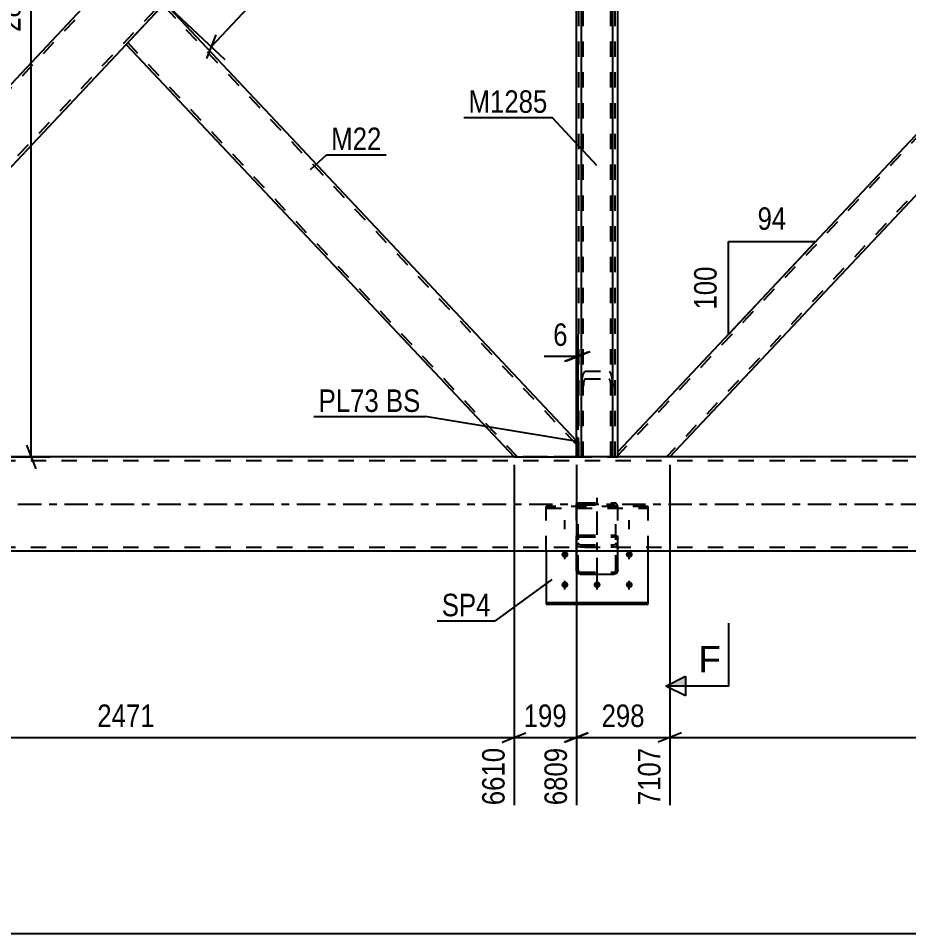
# Model space of a CAD drawing. Header units: millimetres. Extents: x 0 to 1189, y 0 to 841.
# Drawn here: x 322.8 to 436.2, y 451.2 to 567.7 of the extents above; entities that cross this region are included whole.
import ezdxf

# ---------------------------------------------------------------- set-up
doc = ezdxf.new("R2010")
doc.units = ezdxf.units.MM
doc.linetypes.add('DXK_LINE_DOT2', pattern=[3.9198, 1.9599, -1.9599])
doc.linetypes.add('DXK_LINE_DOT3', pattern=[5.9187, 2.979, -0.9799, 0.9799, -0.9799])
doc.styles.add('Arial', font='ARIAL.TTF', dxfattribs={"height": 0.2})
doc.styles.add('Arial Narrow', font='ARIALN.TTF', dxfattribs={"height": 0.2})

# ---------------------------------------------------------------- blocks, each defined once
blk = doc.blocks.new('Part-405118385-1486 - 1390')
at = {"color": 2, "linetype": 'Continuous'}
for p, q in [((394.07, 514.32), (393.83, 514.32)), ((393.83, 514.32), (393.83, 511.86)), ((394.07, 514.32), (394.07, 511.86)), ((394.07, 511.86), (393.83, 511.86))]:
    blk.add_line(p, q, dxfattribs=at)
blk = doc.blocks.new('Bolt-405118385-1554 - 1390')
at = {"linetype": 'Continuous'}
for points in [[(392.37, 499.03), (392.28, 499.04), (392.19, 499.06), (392.11, 499.11), (392.04, 499.17), (391.99, 499.24), (391.95, 499.31), (391.93, 499.4), (391.93, 499.49), (391.95, 499.57), (391.99, 499.65), (392.04, 499.72), (392.11, 499.78), (392.19, 499.82), (392.28, 499.85), (392.37, 499.86), (392.46, 499.85), (392.55, 499.82), (392.63, 499.78), (392.7, 499.72), (392.75, 499.65), (392.79, 499.57), (392.81, 499.49), (392.81, 499.4), (392.79, 499.31), (392.75, 499.24), (392.7, 499.17), (392.63, 499.11), (392.55, 499.06), (392.46, 499.04)], [(400.57, 499.03), (400.48, 499.04), (400.39, 499.06), (400.31, 499.11), (400.24, 499.17), (400.19, 499.24), (400.15, 499.31), (400.13, 499.4), (400.13, 499.49), (400.15, 499.57), (400.19, 499.65), (400.24, 499.72), (400.31, 499.78), (400.39, 499.82), (400.48, 499.85), (400.57, 499.86), (400.66, 499.85), (400.75, 499.82), (400.83, 499.78), (400.9, 499.72), (400.95, 499.65), (400.99, 499.57), (401.01, 499.49), (401.01, 499.4), (400.99, 499.31), (400.95, 499.24), (400.9, 499.17), (400.83, 499.11), (400.75, 499.06), (400.66, 499.04)], [(392.37, 495.18), (392.28, 495.18), (392.19, 495.21), (392.11, 495.25), (392.04, 495.31), (391.99, 495.38), (391.95, 495.46), (391.93, 495.55), (391.93, 495.63), (391.95, 495.72), (391.99, 495.8), (392.04, 495.87), (392.11, 495.92), (392.19, 495.97), (392.28, 495.99), (392.37, 496), (392.46, 495.99), (392.55, 495.97), (392.63, 495.92), (392.7, 495.87), (392.75, 495.8), (392.79, 495.72), (392.81, 495.63), (392.81, 495.55), (392.79, 495.46), (392.75, 495.38), (392.7, 495.31), (392.63, 495.25), (392.55, 495.21), (392.46, 495.18)], [(396.47, 495.18), (396.38, 495.18), (396.29, 495.21), (396.21, 495.25), (396.14, 495.31), (396.09, 495.38), (396.05, 495.46), (396.03, 495.55), (396.03, 495.63), (396.05, 495.72), (396.09, 495.8), (396.14, 495.87), (396.21, 495.92), (396.29, 495.97), (396.38, 495.99), (396.47, 496), (396.56, 495.99), (396.65, 495.97), (396.73, 495.92), (396.8, 495.87), (396.85, 495.8), (396.89, 495.72), (396.91, 495.63), (396.91, 495.55), (396.89, 495.46), (396.85, 495.38), (396.8, 495.31), (396.73, 495.25), (396.65, 495.21), (396.56, 495.18)], [(400.57, 495.18), (400.48, 495.18), (400.39, 495.21), (400.31, 495.25), (400.24, 495.31), (400.19, 495.38), (400.15, 495.46), (400.13, 495.55), (400.13, 495.63), (400.15, 495.72), (400.19, 495.8), (400.24, 495.87), (400.31, 495.92), (400.39, 495.97), (400.48, 495.99), (400.57, 496), (400.66, 495.99), (400.75, 495.97), (400.83, 495.92), (400.9, 495.87), (400.95, 495.8), (400.99, 495.72), (401.01, 495.63), (401.01, 495.55), (400.99, 495.46), (400.95, 495.38), (400.9, 495.31), (400.83, 495.25), (400.75, 495.21), (400.66, 495.18)]]:
    blk.add_hatch(color=1, dxfattribs=at).paths.add_polyline_path(points)
at = {"color": 1, "linetype": 'DXK_LINE_DOT2'}
for p, q in [((392.37, 502.68), (392.37, 503.81)), ((396.47, 502.68), (396.47, 503.81)), ((400.57, 502.68), (400.57, 503.81))]:
    blk.add_line(p, q, dxfattribs=at)
at = {"color": 1, "linetype": 'Continuous'}
for p, q in [((392.37, 498.83), (392.37, 499.96)), ((400.57, 498.83), (400.57, 499.96)), ((392.37, 494.97), (392.37, 496.11)), ((396.47, 494.97), (396.47, 496.11)), ((400.57, 494.97), (400.57, 496.11))]:
    blk.add_line(p, q, dxfattribs=at)
blk = doc.blocks.new('Part-405118385-1535 - 1390')
at = {"color": 7, "linetype": 'DXK_LINE_DOT2'}
for p, q in [((855.47, 511.86), (159.11, 511.86)), ((394.07, 511.86), (385.91, 511.86)), ((398.47, 511.86), (394.47, 511.86)), ((855.47, 511.38), (121.47, 511.38)), ((855.47, 500.34), (121.47, 500.34)), ((855.47, 499.86), (140.72, 499.86))]:
    blk.add_line(p, q, dxfattribs=at)
at = {"color": 2, "linetype": 'Continuous'}
for p, q in [((385.91, 511.86), (287.03, 511.86)), ((394.47, 511.86), (394.07, 511.86)), ((634.47, 511.86), (398.47, 511.86)), ((850.67, 499.86), (168.63, 499.86))]:
    blk.add_line(p, q, dxfattribs=at)
at = {"color": 7, "linetype": 'DXK_LINE_DOT3'}
blk.add_line((121.47, 505.86), (855.47, 505.86), dxfattribs=at)
blk = doc.blocks.new('Part-405118385-1481 - 1390')
at = {"color": 7, "linetype": 'DXK_LINE_DOT2'}
for p, q in [((393.83, 511.86), (393.83, 514.32)), ((394.07, 514.32), (393.83, 514.32)), ((394.07, 511.86), (394.07, 514.32)), ((394.07, 511.86), (393.83, 511.86))]:
    blk.add_line(p, q, dxfattribs=at)
blk = doc.blocks.new('Part-405118385-1508 - 1390')
at = {"color": 7, "linetype": 'DXK_LINE_DOT2'}
for p, q in [((394.31, 506.03), (394.13, 505.99)), ((394.31, 506.03), (398.63, 506.03)), ((398.81, 505.99), (398.63, 506.03)), ((393.87, 505.71), (393.83, 505.52)), ((393.83, 499.86), (393.83, 505.52)), ((394.07, 505.52), (394.09, 505.61)), ((394.07, 497.41), (394.07, 505.52)), ((394.09, 505.61), (394.14, 505.7)), ((394.14, 505.7), (394.22, 505.75)), ((394.22, 505.75), (394.31, 505.77)), ((394.31, 505.77), (398.63, 505.77)), ((398.63, 505.77), (398.72, 505.75)), ((398.72, 505.75), (398.8, 505.7)), ((398.8, 505.7), (398.85, 505.61)), ((398.85, 505.61), (398.87, 505.52)), ((398.87, 497.41), (398.87, 505.52)), ((399.11, 505.52), (399.07, 505.71)), ((399.11, 499.86), (399.11, 505.52)), ((393.83, 501.47), (393.87, 501.64)), ((393.87, 501.64), (393.97, 501.79)), ((393.97, 501.79), (394.13, 501.89)), ((394.09, 501.56), (394.07, 501.47)), ((394.14, 501.63), (394.09, 501.56)), ((394.13, 501.89), (394.31, 501.92)), ((394.22, 501.68), (394.14, 501.63)), ((394.31, 501.7), (394.22, 501.68)), ((394.31, 501.92), (398.63, 501.92)), ((394.31, 501.7), (398.63, 501.7)), ((398.63, 501.92), (398.81, 501.89)), ((398.72, 501.68), (398.63, 501.7)), ((398.8, 501.63), (398.72, 501.68)), ((398.85, 501.56), (398.8, 501.63)), ((398.81, 501.89), (398.97, 501.79)), ((398.87, 501.47), (398.85, 501.56)), ((398.97, 501.79), (399.07, 501.64)), ((399.07, 501.64), (399.11, 501.47)), ((393.83, 500.92), (393.87, 500.72)), ((394.09, 500.82), (394.07, 500.92)), ((394.14, 500.74), (394.09, 500.82)), ((394.13, 500.45), (394.31, 500.41)), ((394.22, 500.68), (394.14, 500.74)), ((394.31, 500.66), (394.22, 500.68)), ((394.31, 500.66), (398.63, 500.66)), ((394.31, 500.41), (398.63, 500.41)), ((398.72, 500.68), (398.63, 500.66)), ((398.63, 500.41), (398.81, 500.45)), ((398.8, 500.74), (398.72, 500.68)), ((398.85, 500.82), (398.8, 500.74)), ((398.87, 500.92), (398.85, 500.82)), ((399.07, 500.72), (399.11, 500.92)), ((394.07, 497.41), (394.09, 497.33)), ((394.09, 497.33), (394.14, 497.25)), ((394.14, 497.25), (394.22, 497.2)), ((394.22, 497.2), (394.31, 497.19)), ((394.31, 497.19), (398.63, 497.19)), ((398.63, 497.19), (398.72, 497.2)), ((398.72, 497.2), (398.8, 497.25)), ((398.8, 497.25), (398.85, 497.33)), ((398.85, 497.33), (398.87, 497.41))]:
    blk.add_line(p, q, dxfattribs=at)
at = {"color": 7, "linetype": 'DXK_LINE_DOT3'}
blk.add_line((396.47, 496.02), (396.47, 506.64), dxfattribs=at)
at = {"color": 2, "linetype": 'Continuous'}
for p, q in [((393.83, 497.41), (393.83, 499.86)), ((399.11, 497.41), (399.11, 499.86)), ((393.87, 497.24), (393.83, 497.41)), ((393.97, 497.09), (393.87, 497.24)), ((394.13, 497), (393.97, 497.09)), ((394.31, 496.96), (394.13, 497)), ((394.31, 496.96), (398.63, 496.96)), ((398.81, 497), (398.63, 496.96)), ((398.97, 497.09), (398.81, 497)), ((399.07, 497.24), (398.97, 497.09)), ((399.11, 497.41), (399.07, 497.24))]:
    blk.add_line(p, q, dxfattribs=at)
at = {"color": 7, "linetype": 'DXK_LINE_DOT2'}
for centre, start, end in [((394.33, 505.54), 114.3199, 159.2417), ((398.61, 505.54), 20.7583, 65.6801), ((394.33, 500.9), 200.7583, 245.6801), ((398.61, 500.9), 294.3199, 339.2417)]:
    blk.add_arc(centre, 0.496, start, end, dxfattribs=at)
blk = doc.blocks.new('Part-405118385-1516 - 1390')
at = {"color": 7, "linetype": 'DXK_LINE_DOT2'}
for p, q in [((402.97, 505.55), (389.97, 505.55)), ((389.97, 499.86), (389.97, 505.55)), ((389.97, 505.33), (402.97, 505.33)), ((402.97, 499.86), (402.97, 505.55))]:
    blk.add_line(p, q, dxfattribs=at)
at = {"color": 2, "linetype": 'Continuous'}
for p, q in [((389.97, 499.86), (389.97, 493.12)), ((402.97, 493.12), (402.97, 499.86)), ((389.97, 493.33), (402.97, 493.33)), ((389.97, 493.12), (402.97, 493.12))]:
    blk.add_line(p, q, dxfattribs=at)
blk = doc.blocks.new('Part-405118385-1679 - 1390')
at = {"color": 2, "linetype": 'Continuous'}
for p, q in [((336.47, 564.4), (341.41, 569.66)), ((393.83, 513.92), (341.41, 569.66)), ((336.47, 564.4), (385.89, 511.86)), ((385.91, 511.86), (393.83, 511.86))]:
    blk.add_line(p, q, dxfattribs=at)
at = {"color": 7, "linetype": 'DXK_LINE_DOT2'}
for p, q in [((393.83, 513.45), (341.19, 569.42)), ((336.69, 564.64), (336.71, 564.65)), ((386.33, 511.86), (336.69, 564.64)), ((393.83, 511.86), (393.83, 513.92)), ((385.89, 511.86), (385.91, 511.86)), ((385.91, 511.86), (385.89, 511.86))]:
    blk.add_line(p, q, dxfattribs=at)
blk = doc.blocks.new('Part-405118385-1724 - 1390')
at = {"color": 7, "linetype": 'DXK_LINE_DOT2'}
for p, q in [((399.11, 627.46), (393.83, 627.46)), ((393.83, 625), (393.83, 627.46)), ((394.15, 511.86), (394.15, 627.46)), ((398.79, 511.86), (398.79, 627.46)), ((399.11, 626.8), (399.11, 627.46)), ((393.83, 511.86), (393.83, 514.32)), ((393.83, 511.86), (399.11, 511.86)), ((399.11, 511.86), (399.11, 512.52))]:
    blk.add_line(p, q, dxfattribs=at)
at = {"color": 2, "linetype": 'Continuous'}
for p, q in [((399.11, 512.52), (399.11, 626.8)), ((393.83, 514.32), (393.83, 625))]:
    blk.add_line(p, q, dxfattribs=at)
blk = doc.blocks.new('Part-405118385-1779 - 1390')
at = {"color": 7, "linetype": 'DXK_LINE_DOT2'}
for p, q in [((507.64, 627.46), (399.11, 512.05)), ((513.83, 627.26), (405.3, 511.86)), ((405.74, 511.86), (399.11, 511.86))]:
    blk.add_line(p, q, dxfattribs=at)
at = {"color": 2, "linetype": 'Continuous'}
for p, q in [((452.85, 569.66), (399.11, 512.52)), ((456.47, 565.8), (405.74, 511.86)), ((399.11, 511.86), (399.11, 512.52))]:
    blk.add_line(p, q, dxfattribs=at)
blk = doc.blocks.new('Part-405118385-1794 - 1390')
at = {"color": 7, "linetype": 'DXK_LINE_DOT2'}
for p, q in [((386.33, 627.46), (279.11, 513.45)), ((393.83, 625.86), (286.62, 511.86)), ((341.41, 569.66), (336.47, 564.4))]:
    blk.add_line(p, q, dxfattribs=at)
at = {"color": 2, "linetype": 'Continuous'}
for p, q in [((331.53, 569.66), (279.11, 513.92)), ((336.47, 564.4), (287.06, 511.86))]:
    blk.add_line(p, q, dxfattribs=at)
blk = doc.blocks.new('Part-405118385-1833 - 1390')
at = {"color": 7, "linetype": 'DXK_LINE_DOT2'}
for p, q in [((394.51, 625.74), (394.47, 625.68)), ((394.47, 624.77), (394.47, 625.68)), ((394.61, 625.8), (394.51, 625.74)), ((394.77, 625.83), (394.61, 625.8)), ((394.71, 625.68), (394.73, 625.71)), ((394.71, 511.86), (394.71, 625.68)), ((394.73, 625.71), (394.78, 625.74)), ((394.95, 625.84), (394.77, 625.83)), ((394.78, 625.74), (394.79, 625.74)), ((394.79, 625.74), (394.86, 625.75)), ((394.86, 625.75), (394.88, 625.76)), ((394.88, 625.76), (394.95, 625.76)), ((397.99, 625.84), (394.95, 625.84)), ((397.99, 625.76), (394.95, 625.76)), ((398.17, 625.83), (397.99, 625.84)), ((397.99, 625.76), (398.08, 625.75)), ((398.08, 625.75), (398.16, 625.74)), ((398.16, 625.74), (398.21, 625.71)), ((398.33, 625.8), (398.17, 625.83)), ((398.21, 625.71), (398.23, 625.68)), ((398.23, 511.86), (398.23, 625.68)), ((398.43, 625.74), (398.33, 625.8)), ((398.47, 625.68), (398.43, 625.74)), ((398.47, 624.77), (398.47, 625.68)), ((394.51, 624.57), (394.61, 624.52)), ((394.61, 624.52), (394.77, 624.48)), ((394.73, 624.6), (394.71, 624.63)), ((394.78, 624.58), (394.73, 624.6)), ((394.77, 624.48), (394.95, 624.47)), ((394.86, 624.56), (394.78, 624.58)), ((394.86, 624.56), (394.89, 624.56)), ((394.89, 624.56), (394.95, 624.55)), ((397.99, 624.55), (394.95, 624.55)), ((394.95, 624.47), (397.99, 624.47)), ((398.08, 624.56), (397.99, 624.55)), ((397.99, 624.47), (398.17, 624.48)), ((398.16, 624.58), (398.08, 624.56)), ((398.21, 624.6), (398.16, 624.58)), ((398.17, 624.48), (398.33, 624.52)), ((398.23, 624.63), (398.21, 624.6)), ((398.43, 624.57), (398.33, 624.52)), ((394.77, 522.62), (394.95, 522.77)), ((394.95, 522.77), (397.99, 522.77)), ((397.99, 522.77), (398.17, 522.62)), ((394.47, 520.84), (394.51, 521.58)), ((394.73, 521.21), (394.71, 520.84)), ((394.95, 521.8), (394.86, 521.73)), ((394.95, 521.8), (397.99, 521.8)), ((398.08, 521.73), (397.99, 521.8)), ((398.23, 520.84), (398.21, 521.21)), ((398.43, 521.58), (398.47, 520.84)), ((398.17, 511.86), (397.99, 511.86)), ((398.33, 511.86), (398.23, 511.86))]:
    blk.add_line(p, q, dxfattribs=at)
at = {"color": 2, "linetype": 'Continuous'}
for p, q in [((394.47, 511.86), (394.47, 624.77)), ((394.47, 624.63), (394.51, 624.57)), ((394.51, 624.57), (394.51, 624.57)), ((398.43, 624.57), (398.47, 624.63)), ((398.43, 624.57), (398.43, 624.57)), ((398.47, 511.86), (398.47, 624.77)), ((397.99, 511.86), (394.47, 511.86)), ((398.33, 511.86), (397.99, 511.86)), ((398.43, 511.86), (398.33, 511.86)), ((398.47, 511.86), (398.43, 511.86))]:
    blk.add_line(p, q, dxfattribs=at)
at = {"color": 7, "linetype": 'DXK_LINE_DOT2'}
for centre, radius, start, end in [((397.31, 521.43), 2.8, 154.9533, 176.9972), ((395.63, 521.43), 2.8, 3.0028, 25.0467), ((396.13, 521.14), 1.4, 154.9533, 176.9972), ((396.81, 521.14), 1.4, 3.0028, 25.0467)]:
    blk.add_arc(centre, radius, start, end, dxfattribs=at)
blk = doc.blocks.new('StraightDimension-405118385-2426 - 1390')
at = {"color": 7, "linetype": 'Continuous'}
for p, q in [((393.83, 510.86), (393.83, 467.52)), ((405.74, 510.86), (405.74, 467.52)), ((392.33, 475.53), (395.33, 476.73)), ((393.83, 476.13), (405.74, 476.13)), ((407.24, 476.73), (404.24, 475.53))]:
    blk.add_line(p, q, dxfattribs=at)
at = {"color": 0}
blk.add_wipeout([(403.13, 476.88), (403.13, 481.08), (396.44, 481.08), (396.44, 476.88)], dxfattribs=at)
at = {"color": 3, "style": 'Arial Narrow'}
blk.add_text('298', height=2.863, dxfattribs=at).set_placement((397.04, 477.48))
at = {"color": 0, "linetype": 'Continuous'}
blk.add_wipeout([(405.14, 475.43), (400.94, 475.43), (400.94, 466.92), (405.14, 466.92)], dxfattribs=at)
at = {"color": 3, "linetype": 'Continuous', "style": 'Arial Narrow'}
blk.add_text('7107', height=2.863, rotation=90.0002, dxfattribs=at).set_placement((404.54, 467.52))
blk = doc.blocks.new('StraightDimension-405118385-1944 - 1390')
at = {"color": 7, "linetype": 'Continuous'}
for p, q in [((393.83, 515.32), (393.83, 527.51)), ((394.07, 515.32), (394.07, 527.51)), ((393.83, 524.66), (389.75, 524.66)), ((393.83, 524.66), (389.75, 524.66)), ((392.33, 524.06), (395.33, 525.26)), ((395.57, 525.26), (392.57, 524.06)), ((393.83, 524.66), (394.07, 524.66))]:
    blk.add_line(p, q, dxfattribs=at)
at = {"color": 0}
blk.add_wipeout([(393.31, 525.41), (393.31, 529.61), (390.28, 529.61), (390.28, 525.41)], dxfattribs=at)
at = {"color": 3, "style": 'Arial Narrow'}
blk.add_text('6', height=2.86, dxfattribs=at).set_placement((390.88, 526.01))
blk = doc.blocks.new('AngleDimension-405118385-2067 - 1390')
at = {"color": 7, "linetype": 'Continuous'}
for p, q in [((413.19, 539.29), (424.28, 539.29)), ((413.19, 527.48), (424.28, 539.29)), ((413.19, 527.48), (413.19, 539.29)), ((424.28, 539.29), (424.28, 539.29))]:
    blk.add_line(p, q, dxfattribs=at)
at = {"color": 0}
for points in [[(421.16, 540.19), (421.16, 544.39), (416.31, 544.39), (416.31, 540.19)], [(412.29, 536.73), (408.09, 536.73), (408.09, 530.04), (412.29, 530.04)]]:
    blk.add_wipeout(points, dxfattribs=at)
at = {"color": 3, "style": 'Arial Narrow'}
blk.add_text('94', height=2.863, dxfattribs=at).set_placement((416.91, 540.79))
blk.add_text('100', height=2.863, rotation=90.0002, dxfattribs=at).set_placement((411.69, 530.64))
blk = doc.blocks.new('StraightDimension-405118385-2126 - 1390')
at = {"color": 7, "linetype": 'Continuous'}
for p, q in [((394.56, 624.71), (401.48, 618.2)), ((399.14, 618.34), (400.33, 621.35)), ((347.32, 564.11), (399.73, 619.84)), ((342.14, 568.97), (349.07, 562.46)), ((347.91, 565.61), (346.73, 562.6))]:
    blk.add_line(p, q, dxfattribs=at)
at = {"color": 0}
blk.add_wipeout([(375.9, 595.59), (372.84, 598.47), (367, 592.27), (370.06, 589.39)], dxfattribs=at)
at = {"color": 3, "style": 'Arial Narrow'}
blk.add_text('1913', height=2.863, rotation=46.7591, dxfattribs=at).set_placement((370.04, 590.24))
blk = doc.blocks.new('StraightDimension-405118385-2291 - 1390')
at = {"color": 7, "linetype": 'Continuous'}
for p, q in [((324.99, 625.96), (323.79, 628.96)), ((274.83, 627.46), (326.79, 627.46)), ((324.39, 511.86), (324.39, 627.46)), ((323.79, 513.36), (324.99, 510.36)), ((274.83, 511.86), (326.79, 511.86))]:
    blk.add_line(p, q, dxfattribs=at)
at = {"color": 0}
blk.add_wipeout([(323.64, 573.91), (319.44, 573.91), (319.44, 565.4), (323.64, 565.4)], dxfattribs=at)
at = {"color": 3, "style": 'Arial Narrow'}
blk.add_text('2890', height=2.863, rotation=90.0002, dxfattribs=at).set_placement((323.04, 566))
blk = doc.blocks.new('StraightDimension-405118385-2398 - 1390')
at = {"color": 7, "linetype": 'Continuous'}
for p, q in [((287.06, 510.86), (287.06, 467.52)), ((385.89, 510.86), (385.89, 467.52)), ((288.56, 476.73), (285.56, 475.53)), ((287.06, 476.13), (385.89, 476.13)), ((384.39, 475.53), (387.39, 476.73))]:
    blk.add_line(p, q, dxfattribs=at)
at = {"color": 0}
blk.add_wipeout([(340.73, 476.88), (340.73, 481.08), (332.21, 481.08), (332.21, 476.88)], dxfattribs=at)
at = {"color": 3, "style": 'Arial Narrow'}
blk.add_text('2471', height=2.863, dxfattribs=at).set_placement((332.81, 477.48))
at = {"color": 0, "linetype": 'Continuous'}
blk.add_wipeout([(385.29, 475.43), (381.09, 475.43), (381.09, 466.92), (385.29, 466.92)], dxfattribs=at)
at = {"color": 3, "linetype": 'Continuous', "style": 'Arial Narrow'}
blk.add_text('6610', height=2.863, rotation=90.0002, dxfattribs=at).set_placement((384.69, 467.52))
blk = doc.blocks.new('StraightDimension-405118385-2414 - 1390')
at = {"color": 7, "linetype": 'Continuous'}
for p, q in [((385.89, 510.86), (385.89, 467.52)), ((393.83, 510.86), (393.83, 467.52)), ((384.39, 475.53), (387.39, 476.73)), ((385.89, 476.13), (393.83, 476.13)), ((395.33, 476.73), (392.33, 475.53))]:
    blk.add_line(p, q, dxfattribs=at)
at = {"color": 0}
blk.add_wipeout([(393.2, 476.88), (393.2, 481.08), (386.52, 481.08), (386.52, 476.88)], dxfattribs=at)
at = {"color": 0, "linetype": 'Continuous'}
blk.add_wipeout([(393.23, 475.43), (389.03, 475.43), (389.03, 466.92), (393.23, 466.92)], dxfattribs=at)
at = {"color": 3, "style": 'Arial Narrow'}
blk.add_text('199', height=2.863, dxfattribs=at).set_placement((387.12, 477.48))
at = {"color": 3, "linetype": 'Continuous', "style": 'Arial Narrow'}
blk.add_text('6809', height=2.863, rotation=90.0002, dxfattribs=at).set_placement((392.63, 467.52))
blk = doc.blocks.new('StraightDimension-405118385-2438 - 1390')
at = {"color": 7, "linetype": 'Continuous'}
for p, q in [((405.74, 510.86), (405.74, 467.52)), ((507.2, 510.86), (507.2, 467.52)), ((407.24, 476.73), (404.24, 475.53)), ((405.74, 476.13), (507.2, 476.13)), ((505.7, 475.53), (508.7, 476.73))]:
    blk.add_line(p, q, dxfattribs=at)
at = {"color": 0}
blk.add_wipeout([(460.73, 476.88), (460.73, 481.08), (452.21, 481.08), (452.21, 476.88)], dxfattribs=at)
at = {"color": 3, "style": 'Arial Narrow'}
blk.add_text('2537', height=2.863, dxfattribs=at).set_placement((452.81, 477.48))
at = {"color": 0, "linetype": 'Continuous'}
blk.add_wipeout([(506.6, 475.43), (502.4, 475.43), (502.4, 466.92), (506.6, 466.92)], dxfattribs=at)
at = {"color": 3, "linetype": 'Continuous', "style": 'Arial Narrow'}
blk.add_text('9643', height=2.863, rotation=90.0002, dxfattribs=at).set_placement((506, 467.52))
blk = doc.blocks.new('StraightDimension-405118385-2977 - 1390')
at = {"color": 7, "linetype": 'Continuous'}
blk.add_line((120.47, 451.16), (896.47, 451.16), dxfattribs=at)
blk = doc.blocks.new('Mark-405118385-1829 - 1390')
at = {"color": 30, "linetype": 'Continuous'}
for p in [(379.5, 555.09), (396.45, 549)]:
    blk.add_line(p, (390.75, 555.09), dxfattribs=at)
at = {"color": 0}
blk.add_wipeout([(390.15, 555.69), (390.15, 558.69), (380.1, 558.69), (380.1, 555.69)], dxfattribs=at)
blk.add_wipeout([(390.15, 555.69), (390.15, 558.69), (380.1, 558.69), (380.1, 555.69)], dxfattribs=at)
at = {"color": 3, "style": 'Arial Narrow'}
blk.add_text('M1285', height=2.863, dxfattribs=at).set_placement((380.1, 555.69))
blk = doc.blocks.new('Mark-405118385-1512 - 1390')
at = {"color": 30, "linetype": 'Continuous'}
for p in [(390.72, 496.24), (376.09, 490.98)]:
    blk.add_line(p, (383.5, 490.98), dxfattribs=at)
at = {"color": 0}
blk.add_wipeout([(382.9, 491.58), (382.9, 494.58), (376.69, 494.58), (376.69, 491.58)], dxfattribs=at)
blk.add_wipeout([(382.9, 491.58), (382.9, 494.58), (376.69, 494.58), (376.69, 491.58)], dxfattribs=at)
at = {"color": 3, "style": 'Arial Narrow'}
blk.add_text('SP4', height=2.863, dxfattribs=at).set_placement((376.69, 491.58))
blk = doc.blocks.new('Mark-405118385-1675 - 1390')
at = {"color": 30, "linetype": 'Continuous'}
for p, q in [((359.95, 548.47), (362.01, 550.35)), ((362.01, 550.35), (369.6, 550.35))]:
    blk.add_line(p, q, dxfattribs=at)
at = {"color": 0}
blk.add_wipeout([(369, 550.95), (369, 553.95), (362.61, 553.95), (362.61, 550.95)], dxfattribs=at)
blk.add_wipeout([(369, 550.95), (369, 553.95), (362.61, 553.95), (362.61, 550.95)], dxfattribs=at)
at = {"color": 3, "style": 'Arial Narrow'}
blk.add_text('M22', height=2.863, dxfattribs=at).set_placement((362.61, 550.95))
blk = doc.blocks.new('MarkSet-405118385-3226 - 1390')
at = {"color": 30, "linetype": 'Continuous'}
for p in [(360.4, 517), (393.89, 513.82)]:
    blk.add_line(p, (374.56, 517), dxfattribs=at)
at = {"color": 0}
for points in [[(368.68, 517.6), (368.68, 520.6), (361, 520.6), (361, 517.6)], [(373.96, 517.6), (373.96, 520.6), (369.58, 520.6), (369.58, 517.6)]]:
    blk.add_wipeout(points, dxfattribs=at)
for points in [[(368.68, 517.6), (368.68, 520.6), (361, 520.6), (361, 517.6)], [(373.96, 517.6), (373.96, 520.6), (369.58, 520.6), (369.58, 517.6)]]:
    blk.add_wipeout(points, dxfattribs=at)
at = {"color": 3, "style": 'Arial Narrow'}
for s, p in [('PL73', (361, 517.6)), ('BS', (369.58, 517.6))]:
    blk.add_text(s, height=2.863, dxfattribs=at).set_placement(p)
blk = doc.blocks.new('SectionMark-405118385-34009 - 1390')
at = {"linetype": 'Continuous'}
for points in [[(407.73, 666.37), (407.73, 665.12), (405.23, 666.37)], [(407.73, 483.94), (407.73, 482.69), (405.23, 482.69)]]:
    blk.add_hatch(color=6, dxfattribs=at).paths.add_polyline_path(points)
at = {"color": 6, "linetype": 'Continuous'}
for p, q in [((405.23, 666.37), (407.73, 667.62)), ((407.73, 665.12), (407.73, 667.62)), ((413.23, 666.37), (405.23, 666.37)), ((405.23, 666.37), (407.73, 665.12)), ((413.23, 666.37), (413.23, 658.37)), ((413.23, 482.69), (413.23, 490.69)), ((405.23, 482.69), (407.73, 483.94)), ((407.73, 483.94), (407.73, 481.44)), ((413.23, 482.69), (405.23, 482.69)), ((407.73, 481.44), (405.23, 482.69))]:
    blk.add_line(p, q, dxfattribs=at)
at = {"color": 0, "linetype": 'Continuous'}
for points in [[(412.23, 661.12), (412.23, 664.62), (409.38, 664.62), (409.38, 661.12)], [(412.23, 484.44), (412.23, 487.94), (409.38, 487.94), (409.38, 484.44)]]:
    blk.add_wipeout(points, dxfattribs=at)
at = {"color": 3, "linetype": 'Continuous', "style": 'Arial'}
for p in [(409.38, 661.12), (409.38, 484.44)]:
    blk.add_text('F', height=3.34, dxfattribs=at).set_placement(p)

msp = doc.modelspace()

# ---------------------------------------------------------------- block references
for name in ['Part-405118385-1794 - 1390', 'Part-405118385-1724 - 1390', 'Part-405118385-1779 - 1390', 'Part-405118385-1833 - 1390', 'Part-405118385-1679 - 1390', 'Part-405118385-1486 - 1390', 'Part-405118385-1481 - 1390', 'Part-405118385-1535 - 1390', 'Part-405118385-1508 - 1390', 'Part-405118385-1516 - 1390', 'Bolt-405118385-1554 - 1390']:
    msp.add_blockref(name, (0, 0))

# ---------------------------------------------------------------- next in the draw order: block references
for name in ['StraightDimension-405118385-2291 - 1390', 'StraightDimension-405118385-2126 - 1390', 'AngleDimension-405118385-2067 - 1390', 'StraightDimension-405118385-1944 - 1390', 'StraightDimension-405118385-2426 - 1390']:
    msp.add_blockref(name, (0, 0))

# ---------------------------------------------------------------- next in the draw order: block references
for name in ['StraightDimension-405118385-2398 - 1390', 'StraightDimension-405118385-2438 - 1390']:
    msp.add_blockref(name, (0, 0))

# ---------------------------------------------------------------- next in the draw order: block references
msp.add_blockref('StraightDimension-405118385-2414 - 1390', (0, 0))

# ---------------------------------------------------------------- next in the draw order: block references
msp.add_blockref('StraightDimension-405118385-2977 - 1390', (0, 0))

# ---------------------------------------------------------------- next in the draw order: block references
for name in ['SectionMark-405118385-34009 - 1390', 'Mark-405118385-1829 - 1390', 'Mark-405118385-1675 - 1390', 'MarkSet-405118385-3226 - 1390', 'Mark-405118385-1512 - 1390']:
    msp.add_blockref(name, (0, 0))

doc.saveas('drawing.dxf')
